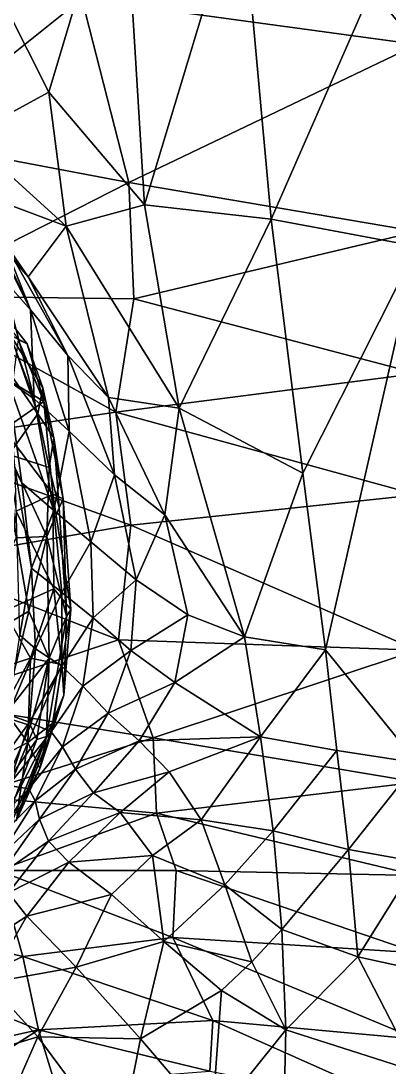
# Model space of a CAD drawing. Extents: x -1.56 to 1.56, y -5.64 to 3.99.
# Drawn here: x -0.437 to -0.031, y -1.285 to -0.133 of the extents above; entities that cross this region are included whole.
import ezdxf

# ---------------------------------------------------------------- set-up
doc = ezdxf.new("R2010")
doc.units = 0
doc.layers.add('MAMMOTH$LWO', color=1, linetype='CONTINUOUS')

msp = doc.modelspace()

# ---------------------------------------------------------------- linework, layer by layer
at = {"layer": 'MAMMOTH$LWO'}
for points in [[(-0.3323, 0.2351, 5.7408), (0, -0.1591, 5.8468), (0, 0.3872, 5.6944)], [(-0.3323, 0.2351, 5.7408), (-0.3699, -0.1082, 5.8113), (0, -0.1591, 5.8468)], [(-0.325, 0.0602, 2.4777), (-0.4066, -0.2117, 2.5404), (-0.4769, -0.0719, 2.5795)], [(-0.325, 0.0602, 2.4777), (-0.3009, -0.3357, 2.4481), (-0.4066, -0.2117, 2.5404)], [(-0.3009, -0.3357, 2.4481), (-0.325, 0.0602, 2.4777), (-0.1945, 0.0158, 2.4219)], [(-0.1611, -0.3513, 2.4531), (-0.3009, -0.3357, 2.4481), (-0.1945, 0.0158, 2.4219)], [(-0.1611, -0.3513, 2.4531), (-0.1945, 0.0158, 2.4219), (0, 0.0162, 2.4505)], [(0, -0.3817, 2.5031), (-0.1611, -0.3513, 2.4531), (0, 0.0162, 2.4505)], [(-0.6168, -0.0594, 5.7827), (-0.5652, -0.2644, 5.8259), (-0.3699, -0.1082, 5.8113)], [(-0.4769, -0.0719, 2.5795), (-0.4066, -0.2117, 2.5404), (-0.4964, -0.2603, 2.624)], [(-0.5652, -0.2644, 5.8259), (-0.3182, -0.3112, 5.8604), (-0.3699, -0.1082, 5.8113)], [(-0.3699, -0.1082, 5.8113), (-0.3182, -0.3112, 5.8604), (0, -0.1591, 5.8468)], [(-0.3182, -0.3112, 5.8604), (0, -0.3649, 5.9059), (0, -0.1591, 5.8468)], [(-0.4066, -0.2117, 2.5404), (-0.3873, -0.3591, 2.5194), (-0.4964, -0.2603, 2.624)], [(-0.3009, -0.3357, 2.4481), (-0.3873, -0.3591, 2.5194), (-0.4066, -0.2117, 2.5404)], [(-0.5652, -0.2644, 5.8259), (-0.5636, -0.436, 5.8393), (-0.3182, -0.3112, 5.8604)], [(-0.4964, -0.2603, 2.624), (-0.3873, -0.3591, 2.5194), (-0.5218, -0.3087, 2.6176)], [(-0.457, -0.3743, 2.4597), (-0.5443, -0.2743, 2.5445), (-0.4294, -0.415, 2.5066)], [(-0.5218, -0.3087, 2.6176), (-0.4294, -0.415, 2.5066), (-0.5443, -0.2743, 2.5445)], [(-0.4572, -0.4166, 2.2707), (-0.5058, -0.2926, 2.2923), (-0.4268, -0.4514, 2.3487)], [(-0.4861, -0.3251, 2.3841), (-0.4268, -0.4514, 2.3487), (-0.5058, -0.2926, 2.2923)], [(-0.4294, -0.415, 2.5066), (-0.5218, -0.3087, 2.6176), (-0.3873, -0.3591, 2.5194)], [(-0.5636, -0.436, 5.8393), (-0.3125, -0.4392, 5.877), (-0.3182, -0.3112, 5.8604)], [(-0.3182, -0.3112, 5.8604), (-0.3125, -0.4392, 5.877), (0, -0.3649, 5.9059)], [(-0.4861, -0.3251, 2.3841), (-0.457, -0.3743, 2.4597), (-0.4268, -0.4514, 2.3487)], [(-0.3873, -0.3591, 2.5194), (-0.3009, -0.3357, 2.4481), (-0.2628, -0.5595, 2.4628)], [(-0.2628, -0.5595, 2.4628), (-0.3009, -0.3357, 2.4481), (-0.1611, -0.3513, 2.4531)], [(-0.1262, -0.6311, 2.4891), (-0.2628, -0.5595, 2.4628), (-0.1611, -0.3513, 2.4531)], [(-0.1262, -0.6311, 2.4891), (-0.1611, -0.3513, 2.4531), (0, -0.3817, 2.5031)], [(-0.4294, -0.415, 2.5066), (-0.3873, -0.3591, 2.5194), (-0.3407, -0.5477, 2.457)], [(-0.3873, -0.3591, 2.5194), (-0.2628, -0.5595, 2.4628), (-0.3407, -0.5477, 2.457)], [(-0.3125, -0.4392, 5.877), (0, -0.5213, 5.9257), (0, -0.3649, 5.9059)], [(-0.457, -0.3743, 2.4597), (-0.3854, -0.5017, 2.4112), (-0.4268, -0.4514, 2.3487)], [(-0.457, -0.3743, 2.4597), (-0.4294, -0.415, 2.5066), (-0.3854, -0.5017, 2.4112)], [(-0.1013, -0.8259, 2.5343), (-0.1262, -0.6311, 2.4891), (0, -0.3817, 2.5031)], [(0, -0.9504, 2.6281), (-0.1013, -0.8259, 2.5343), (0, -0.3817, 2.5031)], [(-0.4572, -0.4166, 2.2707), (-0.4227, -0.5492, 2.2604), (-0.4752, -0.4118, 2.0863)], [(-0.4227, -0.5492, 2.2604), (-0.4516, -0.5293, 2.0857), (-0.4752, -0.4118, 2.0863)], [(-0.4832, -0.4212, 0.1438), (-0.4402, -0.484, 0.1916), (-0.4304, -0.4888, 0.1133)], [(-0.4488, -0.4791, 0.0744), (-0.4832, -0.4212, 0.1438), (-0.4304, -0.4888, 0.1133)], [(-0.4572, -0.4166, 2.2707), (-0.4268, -0.4514, 2.3487), (-0.4227, -0.5492, 2.2604)], [(-0.4294, -0.415, 2.5066), (-0.3407, -0.5477, 2.457), (-0.3854, -0.5017, 2.4112)], [(-0.5665, -0.5984, 5.8416), (-0.3325, -0.5641, 5.8845), (-0.5636, -0.436, 5.8393)], [(-0.3125, -0.4392, 5.877), (-0.5636, -0.436, 5.8393), (-0.3325, -0.5641, 5.8845)], [(-0.3125, -0.4392, 5.877), (-0.3325, -0.5641, 5.8845), (0, -0.5213, 5.9257)], [(-0.4268, -0.4514, 2.3487), (-0.3839, -0.5848, 2.3319), (-0.4227, -0.5492, 2.2604)], [(-0.4268, -0.4514, 2.3487), (-0.3854, -0.5017, 2.4112), (-0.3839, -0.5848, 2.3319)], [(-0.4555, -0.5126, 0.0447), (-0.4488, -0.4791, 0.0744), (-0.4186, -0.5657, 0.0567)], [(-0.4488, -0.4791, 0.0744), (-0.4304, -0.4888, 0.1133), (-0.4129, -0.5371, 0.0888)], [(-0.4186, -0.5657, 0.0567), (-0.4488, -0.4791, 0.0744), (-0.4129, -0.5371, 0.0888)], [(-0.4464, -0.5314, 0.3862), (-0.4119, -0.5521, 0.1939), (-0.4402, -0.484, 0.1916)], [(-0.4304, -0.4888, 0.1133), (-0.4402, -0.484, 0.1916), (-0.4119, -0.5521, 0.1939)], [(-0.4304, -0.4888, 0.1133), (-0.4119, -0.5521, 0.1939), (-0.4129, -0.5371, 0.0888)], [(-0.3854, -0.5017, 2.4112), (-0.3341, -0.6331, 2.3912), (-0.3839, -0.5848, 2.3319)], [(-0.3854, -0.5017, 2.4112), (-0.3407, -0.5477, 2.457), (-0.3341, -0.6331, 2.3912)], [(-0.4186, -0.5657, 0.0567), (-0.4505, -0.6107, 0.0283), (-0.4555, -0.5126, 0.0447)], [(-0.4516, -0.5293, 2.0857), (-0.4361, -0.6419, 2.0951), (-0.4435, -0.6278, 1.7843)], [(-0.4227, -0.5492, 2.2604), (-0.401, -0.6725, 2.261), (-0.4516, -0.5293, 2.0857)], [(-0.401, -0.6725, 2.261), (-0.4361, -0.6419, 2.0951), (-0.4516, -0.5293, 2.0857)], [(-0.3325, -0.5641, 5.8845), (0, -0.6551, 5.9211), (0, -0.5213, 5.9257)], [(-0.456, -0.583, 0.5743), (-0.4119, -0.5521, 0.1939), (-0.4464, -0.5314, 0.3862)], [(-0.4186, -0.5657, 0.0567), (-0.4129, -0.5371, 0.0888), (-0.4008, -0.5923, 0.0916)], [(-0.4129, -0.5371, 0.0888), (-0.4119, -0.5521, 0.1939), (-0.4008, -0.5923, 0.0916)], [(-0.456, -0.583, 0.5743), (-0.402, -0.6542, 0.3098), (-0.4119, -0.5521, 0.1939)], [(-0.4227, -0.5492, 2.2604), (-0.3839, -0.5848, 2.3319), (-0.401, -0.6725, 2.261)], [(-0.3907, -0.6596, 0.1556), (-0.4008, -0.5923, 0.0916), (-0.4119, -0.5521, 0.1939)], [(-0.402, -0.6542, 0.3098), (-0.3907, -0.6596, 0.1556), (-0.4119, -0.5521, 0.1939)], [(-0.3407, -0.5477, 2.457), (-0.2783, -0.6771, 2.4403), (-0.3341, -0.6331, 2.3912)], [(-0.3407, -0.5477, 2.457), (-0.2628, -0.5595, 2.4628), (-0.2783, -0.6771, 2.4403)], [(-0.3325, -0.5641, 5.8845), (-0.5665, -0.5984, 5.8416), (-0.3161, -0.6886, 5.8798)], [(-0.3325, -0.5641, 5.8845), (-0.3161, -0.6886, 5.8798), (0, -0.6551, 5.9211)], [(-0.1906, -0.8116, 2.483), (-0.2783, -0.6771, 2.4403), (-0.2628, -0.5595, 2.4628)], [(-0.1906, -0.8116, 2.483), (-0.2628, -0.5595, 2.4628), (-0.1262, -0.6311, 2.4891)], [(-0.4505, -0.6107, 0.0283), (-0.4186, -0.5657, 0.0567), (-0.406, -0.625, 0.0611)], [(-0.4008, -0.5923, 0.0916), (-0.406, -0.625, 0.0611), (-0.4186, -0.5657, 0.0567)], [(-0.456, -0.583, 0.5743), (-0.4423, -0.6732, 0.5956), (-0.402, -0.6542, 0.3098)], [(-0.3839, -0.5848, 2.3319), (-0.36, -0.7067, 2.3281), (-0.401, -0.6725, 2.261)], [(-0.3839, -0.5848, 2.3319), (-0.3341, -0.6331, 2.3912), (-0.36, -0.7067, 2.3281)], [(-0.551, -0.7287, 5.8279), (-0.3161, -0.6886, 5.8798), (-0.5665, -0.5984, 5.8416)], [(-0.406, -0.625, 0.0611), (-0.4008, -0.5923, 0.0916), (-0.3952, -0.6694, 0.0934)], [(-0.4008, -0.5923, 0.0916), (-0.3907, -0.6596, 0.1556), (-0.3952, -0.6694, 0.0934)], [(-0.4505, -0.6107, 0.0283), (-0.4086, -0.7009, 0.0556), (-0.4425, -0.7024, 0.0242)], [(-0.406, -0.625, 0.0611), (-0.4086, -0.7009, 0.0556), (-0.4505, -0.6107, 0.0283)], [(-0.4384, -0.8097, 1.7818), (-0.4435, -0.6278, 1.7843), (-0.4255, -0.736, 2.1077)], [(-0.4361, -0.6419, 2.0951), (-0.4255, -0.736, 2.1077), (-0.4435, -0.6278, 1.7843)], [(-0.406, -0.625, 0.0611), (-0.3952, -0.6694, 0.0934), (-0.4086, -0.7009, 0.0556)], [(-0.3341, -0.6331, 2.3912), (-0.3101, -0.7488, 2.387), (-0.36, -0.7067, 2.3281)], [(-0.3341, -0.6331, 2.3912), (-0.2783, -0.6771, 2.4403), (-0.3101, -0.7488, 2.387)], [(-0.1013, -0.8259, 2.5343), (-0.1906, -0.8116, 2.483), (-0.1262, -0.6311, 2.4891)], [(-0.4361, -0.6419, 2.0951), (-0.401, -0.6725, 2.261), (-0.4255, -0.736, 2.1077)], [(-0.4423, -0.6732, 0.5956), (-0.401, -0.7586, 0.3495), (-0.402, -0.6542, 0.3098)], [(-0.401, -0.7586, 0.3495), (-0.3821, -0.7813, 0.2051), (-0.402, -0.6542, 0.3098)], [(-0.402, -0.6542, 0.3098), (-0.3821, -0.7813, 0.2051), (-0.3907, -0.6596, 0.1556)], [(-0.3161, -0.6886, 5.8798), (0, -0.826, 5.8873), (0, -0.6551, 5.9211)], [(-0.3952, -0.6694, 0.0934), (-0.3907, -0.6596, 0.1556), (-0.3868, -0.789, 0.1206)], [(-0.3907, -0.6596, 0.1556), (-0.3821, -0.7813, 0.2051), (-0.3868, -0.789, 0.1206)], [(-0.4423, -0.6732, 0.5956), (-0.4556, -0.7832, 0.6148), (-0.401, -0.7586, 0.3495)], [(-0.401, -0.6725, 2.261), (-0.392, -0.7626, 2.2694), (-0.4255, -0.736, 2.1077)], [(-0.3952, -0.6694, 0.0934), (-0.3868, -0.789, 0.1206), (-0.4086, -0.7009, 0.0556)], [(-0.401, -0.6725, 2.261), (-0.36, -0.7067, 2.3281), (-0.392, -0.7626, 2.2694)], [(-0.2783, -0.6771, 2.4403), (-0.253, -0.7874, 2.4392), (-0.3101, -0.7488, 2.387)], [(-0.2783, -0.6771, 2.4403), (-0.1906, -0.8116, 2.483), (-0.253, -0.7874, 2.4392)], [(-0.3161, -0.6886, 5.8798), (-0.551, -0.7287, 5.8279), (-0.3295, -0.8148, 5.8541)], [(-0.3161, -0.6886, 5.8798), (-0.3295, -0.8148, 5.8541), (0, -0.826, 5.8873)], [(-0.4425, -0.7024, 0.0242), (-0.4284, -0.7833, 0.0368), (-0.4987, -0.8242, 0.017)], [(-0.4425, -0.7024, 0.0242), (-0.4086, -0.7009, 0.0556), (-0.4284, -0.7833, 0.0368)], [(-0.4086, -0.7009, 0.0556), (-0.406, -0.8349, 0.0681), (-0.4284, -0.7833, 0.0368)], [(-0.3868, -0.789, 0.1206), (-0.406, -0.8349, 0.0681), (-0.4086, -0.7009, 0.0556)], [(-0.3574, -0.7905, 2.3319), (-0.392, -0.7626, 2.2694), (-0.36, -0.7067, 2.3281)], [(-0.36, -0.7067, 2.3281), (-0.3101, -0.7488, 2.387), (-0.3574, -0.7905, 2.3319)], [(-0.5359, -0.8835, 5.7815), (-0.3295, -0.8148, 5.8541), (-0.551, -0.7287, 5.8279)], [(-0.4255, -0.736, 2.1077), (-0.421, -0.8247, 2.1213), (-0.4384, -0.8097, 1.7818)], [(-0.4255, -0.736, 2.1077), (-0.392, -0.7626, 2.2694), (-0.421, -0.8247, 2.1213)], [(-0.316, -0.8266, 2.3893), (-0.3574, -0.7905, 2.3319), (-0.3101, -0.7488, 2.387)], [(-0.3101, -0.7488, 2.387), (-0.253, -0.7874, 2.4392), (-0.316, -0.8266, 2.3893)], [(-0.4556, -0.7832, 0.6148), (-0.4267, -0.8349, 0.4335), (-0.401, -0.7586, 0.3495)], [(-0.3922, -0.8421, 0.2677), (-0.401, -0.7586, 0.3495), (-0.4267, -0.8349, 0.4335)], [(-0.3821, -0.7813, 0.2051), (-0.401, -0.7586, 0.3495), (-0.3922, -0.8421, 0.2677)], [(-0.392, -0.7626, 2.2694), (-0.3922, -0.8439, 2.2821), (-0.421, -0.8247, 2.1213)], [(-0.392, -0.7626, 2.2694), (-0.3574, -0.7905, 2.3319), (-0.3922, -0.8439, 2.2821)], [(-0.4569, -0.8996, 0.0397), (-0.4987, -0.8242, 0.017), (-0.4284, -0.7833, 0.0368)], [(-0.4556, -0.7832, 0.6148), (-0.4758, -0.8508, 0.6247), (-0.4267, -0.8349, 0.4335)], [(-0.406, -0.8349, 0.0681), (-0.4569, -0.8996, 0.0397), (-0.4284, -0.7833, 0.0368)], [(-0.3922, -0.8421, 0.2677), (-0.3898, -0.8757, 0.1764), (-0.3821, -0.7813, 0.2051)], [(-0.3868, -0.789, 0.1206), (-0.3821, -0.7813, 0.2051), (-0.3898, -0.8757, 0.1764)], [(-0.3868, -0.789, 0.1206), (-0.4091, -0.9214, 0.1267), (-0.406, -0.8349, 0.0681)], [(-0.3898, -0.8757, 0.1764), (-0.4091, -0.9214, 0.1267), (-0.3868, -0.789, 0.1206)], [(-0.3688, -0.8657, 2.3411), (-0.3922, -0.8439, 2.2821), (-0.3574, -0.7905, 2.3319)], [(-0.3574, -0.7905, 2.3319), (-0.316, -0.8266, 2.3893), (-0.3688, -0.8657, 2.3411)], [(-0.2676, -0.8619, 2.4407), (-0.316, -0.8266, 2.3893), (-0.253, -0.7874, 2.4392)], [(-0.253, -0.7874, 2.4392), (-0.1906, -0.8116, 2.483), (-0.2676, -0.8619, 2.4407)], [(-0.2913, -0.9227, 5.8212), (-0.3295, -0.8148, 5.8541), (-0.5359, -0.8835, 5.7815)], [(-0.4384, -0.8097, 1.7818), (-0.421, -0.8247, 2.1213), (-0.4512, -0.8972, 1.7848)], [(-0.3295, -0.8148, 5.8541), (-0.2913, -0.9227, 5.8212), (0, -0.826, 5.8873)], [(-0.173, -0.9217, 2.5227), (-0.2676, -0.8619, 2.4407), (-0.1906, -0.8116, 2.483)], [(-0.173, -0.9217, 2.5227), (-0.1906, -0.8116, 2.483), (-0.1013, -0.8259, 2.5343)], [(-0.421, -0.8247, 2.1213), (-0.4277, -0.9053, 2.1343), (-0.4512, -0.8972, 1.7848)], [(-0.421, -0.8247, 2.1213), (-0.3922, -0.8439, 2.2821), (-0.4277, -0.9053, 2.1343)], [(-0.3409, -0.8957, 2.3978), (-0.3688, -0.8657, 2.3411), (-0.316, -0.8266, 2.3893)], [(-0.316, -0.8266, 2.3893), (-0.2676, -0.8619, 2.4407), (-0.3409, -0.8957, 2.3978)], [(0, -0.9714, 5.8376), (0, -0.826, 5.8873), (-0.2913, -0.9227, 5.8212)], [(-0.0886, -0.9367, 2.5759), (-0.173, -0.9217, 2.5227), (-0.1013, -0.8259, 2.5343)], [(-0.0886, -0.9367, 2.5759), (-0.1013, -0.8259, 2.5343), (0, -0.9504, 2.6281)], [(-0.4758, -0.8508, 0.6247), (-0.4564, -0.8906, 0.4816), (-0.4267, -0.8349, 0.4335)], [(-0.4266, -0.9093, 0.0609), (-0.4569, -0.8996, 0.0397), (-0.406, -0.8349, 0.0681)], [(-0.4564, -0.8906, 0.4816), (-0.4296, -0.9279, 0.3426), (-0.4267, -0.8349, 0.4335)], [(-0.4296, -0.9279, 0.3426), (-0.3922, -0.8421, 0.2677), (-0.4267, -0.8349, 0.4335)], [(-0.406, -0.8349, 0.0681), (-0.4196, -0.9244, 0.0841), (-0.4266, -0.9093, 0.0609)], [(-0.406, -0.8349, 0.0681), (-0.4091, -0.9214, 0.1267), (-0.4196, -0.9244, 0.0841)], [(-0.4015, -0.9063, 0.2466), (-0.3922, -0.8421, 0.2677), (-0.4296, -0.9279, 0.3426)], [(-0.3922, -0.8439, 2.2821), (-0.4037, -0.916, 2.2962), (-0.4277, -0.9053, 2.1343)], [(-0.3922, -0.8439, 2.2821), (-0.3688, -0.8657, 2.3411), (-0.4037, -0.916, 2.2962)], [(-0.3898, -0.8757, 0.1764), (-0.3922, -0.8421, 0.2677), (-0.4015, -0.9063, 0.2466)], [(-0.3067, -0.9262, 2.449), (-0.3409, -0.8957, 2.3978), (-0.2676, -0.8619, 2.4407)], [(-0.2676, -0.8619, 2.4407), (-0.173, -0.9217, 2.5227), (-0.3067, -0.9262, 2.449)], [(-0.3898, -0.8757, 0.1764), (-0.4162, -0.9566, 0.2107), (-0.4091, -0.9214, 0.1267)], [(-0.4015, -0.9063, 0.2466), (-0.4162, -0.9566, 0.2107), (-0.3898, -0.8757, 0.1764)], [(-0.3912, -0.9328, 2.3555), (-0.4037, -0.916, 2.2962), (-0.3688, -0.8657, 2.3411)], [(-0.3688, -0.8657, 2.3411), (-0.3409, -0.8957, 2.3978), (-0.3912, -0.9328, 2.3555)], [(-0.5359, -0.8835, 5.7815), (-0.4941, -0.9867, 5.7387), (-0.2913, -0.9227, 5.8212)], [(-0.4564, -0.8906, 0.4816), (-0.503, -0.9662, 0.4975), (-0.4296, -0.9279, 0.3426)], [(-0.4512, -0.8972, 1.7848), (-0.4277, -0.9053, 2.1343), (-0.4782, -0.9746, 1.7911)], [(-0.3771, -0.9572, 2.4154), (-0.3912, -0.9328, 2.3555), (-0.3409, -0.8957, 2.3978)], [(-0.3409, -0.8957, 2.3978), (-0.3067, -0.9262, 2.449), (-0.3771, -0.9572, 2.4154)], [(-0.4277, -0.9053, 2.1343), (-0.4509, -0.9753, 2.1479), (-0.4782, -0.9746, 1.7911)], [(-0.4569, -0.8996, 0.0397), (-0.4266, -0.9093, 0.0609), (-0.4557, -0.9752, 0.0692)], [(-0.4196, -0.9244, 0.0841), (-0.4557, -0.9752, 0.0692), (-0.4266, -0.9093, 0.0609)], [(-0.4277, -0.9053, 2.1343), (-0.4037, -0.916, 2.2962), (-0.4509, -0.9753, 2.1479)], [(-0.4162, -0.9566, 0.2107), (-0.4015, -0.9063, 0.2466), (-0.4296, -0.9279, 0.3426)], [(-0.4037, -0.916, 2.2962), (-0.4283, -0.9789, 2.3103), (-0.4509, -0.9753, 2.1479)], [(-0.4091, -0.9214, 0.1267), (-0.4424, -1.0141, 0.1867), (-0.4462, -1.0129, 0.15)], [(-0.4091, -0.9214, 0.1267), (-0.4462, -1.0129, 0.15), (-0.4438, -0.9893, 0.1046)], [(-0.4091, -0.9214, 0.1267), (-0.4438, -0.9893, 0.1046), (-0.4196, -0.9244, 0.0841)], [(-0.4091, -0.9214, 0.1267), (-0.4162, -0.9566, 0.2107), (-0.4424, -1.0141, 0.1867)], [(-0.4037, -0.916, 2.2962), (-0.3912, -0.9328, 2.3555), (-0.4283, -0.9789, 2.3103)], [(-0.2737, -0.96, 2.4905), (-0.3067, -0.9262, 2.449), (-0.173, -0.9217, 2.5227)], [(-0.2385, -1.0129, 2.5423), (-0.2737, -0.96, 2.4905), (-0.173, -0.9217, 2.5227)], [(-0.2385, -1.0129, 2.5423), (-0.173, -0.9217, 2.5227), (-0.159, -1.0253, 2.5805)], [(-0.159, -1.0253, 2.5805), (-0.173, -0.9217, 2.5227), (-0.0886, -0.9367, 2.5759)], [(-0.503, -0.9662, 0.4975), (-0.4597, -1.0011, 0.3262), (-0.4296, -0.9279, 0.3426)], [(-0.2876, -1.0056, 5.7826), (-0.2913, -0.9227, 5.8212), (-0.4941, -0.9867, 5.7387)], [(-0.4414, -1.0053, 0.2451), (-0.4296, -0.9279, 0.3426), (-0.4597, -1.0011, 0.3262)], [(-0.4196, -0.9244, 0.0841), (-0.4438, -0.9893, 0.1046), (-0.4557, -0.9752, 0.0692)], [(-0.4162, -0.9566, 0.2107), (-0.4296, -0.9279, 0.3426), (-0.4414, -1.0053, 0.2451)], [(-0.4215, -0.992, 2.3755), (-0.4283, -0.9789, 2.3103), (-0.3912, -0.9328, 2.3555)], [(-0.3912, -0.9328, 2.3555), (-0.3771, -0.9572, 2.4154), (-0.4215, -0.992, 2.3755)], [(-0.3573, -0.9834, 2.4707), (-0.3771, -0.9572, 2.4154), (-0.3067, -0.9262, 2.449)], [(-0.3067, -0.9262, 2.449), (-0.2737, -0.96, 2.4905), (-0.3573, -0.9834, 2.4707)], [(-0.2913, -0.9227, 5.8212), (-0.2876, -1.0056, 5.7826), (0, -0.9714, 5.8376)], [(-0.0758, -1.0456, 2.6372), (-0.159, -1.0253, 2.5805), (-0.0886, -0.9367, 2.5759)], [(-0.0758, -1.0456, 2.6372), (-0.0886, -0.9367, 2.5759), (0, -0.9504, 2.6281)], [(0, -1.0593, 2.6848), (-0.0758, -1.0456, 2.6372), (0, -0.9504, 2.6281)], [(-0.4414, -1.0053, 0.2451), (-0.4424, -1.0141, 0.1867), (-0.4162, -0.9566, 0.2107)], [(-0.4167, -1.0123, 2.4449), (-0.4215, -0.992, 2.3755), (-0.3771, -0.9572, 2.4154)], [(-0.3771, -0.9572, 2.4154), (-0.3573, -0.9834, 2.4707), (-0.4167, -1.0123, 2.4449)], [(-0.3276, -1.0049, 2.5122), (-0.3573, -0.9834, 2.4707), (-0.2737, -0.96, 2.4905)], [(-0.3276, -1.0049, 2.5122), (-0.2737, -0.96, 2.4905), (-0.2385, -1.0129, 2.5423)], [(-0.4509, -0.9753, 2.1479), (-0.4283, -0.9789, 2.3103), (-0.4877, -1.0371, 2.1547)], [(-0.4283, -0.9789, 2.3103), (-0.4663, -1.0368, 2.3253), (-0.4877, -1.0371, 2.1547)], [(-0.4283, -0.9789, 2.3103), (-0.4215, -0.992, 2.3755), (-0.4663, -1.0368, 2.3253)], [(0, -0.9714, 5.8376), (-0.2876, -1.0056, 5.7826), (0, -1.0745, 5.7954)], [(-0.4941, -0.9867, 5.7387), (-0.4624, -1.0688, 5.7034), (-0.2876, -1.0056, 5.7826)], [(-0.4067, -1.0364, 2.5119), (-0.4167, -1.0123, 2.4449), (-0.3573, -0.9834, 2.4707)], [(-0.3573, -0.9834, 2.4707), (-0.3276, -1.0049, 2.5122), (-0.4067, -1.0364, 2.5119)], [(-0.4215, -0.992, 2.3755), (-0.461, -1.0535, 2.4095), (-0.4663, -1.0368, 2.3253)], [(-0.4215, -0.992, 2.3755), (-0.4167, -1.0123, 2.4449), (-0.461, -1.0535, 2.4095)], [(-0.2659, -1.069, 5.7595), (-0.2876, -1.0056, 5.7826), (-0.4624, -1.0688, 5.7034)], [(-0.4167, -1.0123, 2.4449), (-0.4585, -1.0723, 2.5034), (-0.461, -1.0535, 2.4095)], [(-0.4167, -1.0123, 2.4449), (-0.4067, -1.0364, 2.5119), (-0.4585, -1.0723, 2.5034)], [(-0.3844, -1.0595, 2.5642), (-0.4067, -1.0364, 2.5119), (-0.3276, -1.0049, 2.5122)], [(-0.3844, -1.0595, 2.5642), (-0.3276, -1.0049, 2.5122), (-0.292, -1.0524, 2.571)], [(-0.292, -1.0524, 2.571), (-0.3276, -1.0049, 2.5122), (-0.2385, -1.0129, 2.5423)], [(-0.292, -1.0524, 2.571), (-0.2385, -1.0129, 2.5423), (-0.2124, -1.0846, 2.6117)], [(-0.2876, -1.0056, 5.7826), (-0.2659, -1.069, 5.7595), (0, -1.0745, 5.7954)], [(-0.2124, -1.0846, 2.6117), (-0.2385, -1.0129, 2.5423), (-0.159, -1.0253, 2.5805)], [(-0.2124, -1.0846, 2.6117), (-0.159, -1.0253, 2.5805), (-0.1493, -1.1339, 2.6747)], [(-0.1493, -1.1339, 2.6747), (-0.159, -1.0253, 2.5805), (-0.0758, -1.0456, 2.6372)], [(-0.4067, -1.0364, 2.5119), (-0.451, -1.0935, 2.5952), (-0.4585, -1.0723, 2.5034)], [(-0.4067, -1.0364, 2.5119), (-0.3844, -1.0595, 2.5642), (-0.451, -1.0935, 2.5952)], [(-0.0657, -1.1641, 2.7444), (-0.1493, -1.1339, 2.6747), (-0.0758, -1.0456, 2.6372)], [(-0.0657, -1.1641, 2.7444), (-0.0758, -1.0456, 2.6372), (0, -1.0593, 2.6848)], [(-0.3844, -1.0595, 2.5642), (-0.4306, -1.1192, 2.6641), (-0.451, -1.0935, 2.5952)], [(-0.3844, -1.0595, 2.5642), (-0.3374, -1.0954, 2.6175), (-0.4306, -1.1192, 2.6641)], [(-0.3374, -1.0954, 2.6175), (-0.3844, -1.0595, 2.5642), (-0.292, -1.0524, 2.571)], [(-0.3374, -1.0954, 2.6175), (-0.292, -1.0524, 2.571), (-0.2797, -1.147, 2.6775)], [(-0.2797, -1.147, 2.6775), (-0.292, -1.0524, 2.571), (-0.2124, -1.0846, 2.6117)], [(0, -1.1783, 2.792), (-0.0657, -1.1641, 2.7444), (0, -1.0593, 2.6848)], [(-0.4624, -1.0688, 5.7034), (-0.6055, -1.1227, 5.526), (-0.4352, -1.1634, 5.6719)], [(-0.2659, -1.069, 5.7595), (-0.4624, -1.0688, 5.7034), (-0.2695, -1.1425, 5.7422)], [(-0.4624, -1.0688, 5.7034), (-0.4352, -1.1634, 5.6719), (-0.2695, -1.1425, 5.7422)], [(-0.2659, -1.069, 5.7595), (-0.2695, -1.1425, 5.7422), (0, -1.1597, 5.7689)], [(0, -1.0745, 5.7954), (-0.2659, -1.069, 5.7595), (0, -1.1597, 5.7689)], [(-0.451, -1.0935, 2.5952), (-0.4306, -1.1192, 2.6641), (-0.4859, -1.1547, 2.7321)], [(-0.2797, -1.147, 2.6775), (-0.2124, -1.0846, 2.6117), (-0.1824, -1.1695, 2.7094)], [(-0.1824, -1.1695, 2.7094), (-0.2124, -1.0846, 2.6117), (-0.1493, -1.1339, 2.6747)], [(-0.3763, -1.1754, 2.753), (-0.4306, -1.1192, 2.6641), (-0.3374, -1.0954, 2.6175)], [(-0.3374, -1.0954, 2.6175), (-0.2797, -1.147, 2.6775), (-0.3763, -1.1754, 2.753)], [(-0.5202, -1.2029, 5.5133), (-0.4352, -1.1634, 5.6719), (-0.6055, -1.1227, 5.526)], [(-0.4306, -1.1192, 2.6641), (-0.473, -1.1926, 2.8364), (-0.4859, -1.1547, 2.7321)], [(-0.4306, -1.1192, 2.6641), (-0.3763, -1.1754, 2.753), (-0.473, -1.1926, 2.8364)], [(-0.1449, -1.2442, 2.8294), (-0.1824, -1.1695, 2.7094), (-0.1493, -1.1339, 2.6747)], [(-0.1449, -1.2442, 2.8294), (-0.1493, -1.1339, 2.6747), (-0.0657, -1.1641, 2.7444)], [(-0.2695, -1.1425, 5.7422), (-0.4352, -1.1634, 5.6719), (-0.2254, -1.2342, 5.7478)], [(-0.3053, -1.2544, 2.8911), (-0.3763, -1.1754, 2.753), (-0.2797, -1.147, 2.6775)], [(-0.2797, -1.147, 2.6775), (-0.2158, -1.2011, 2.7506), (-0.3053, -1.2544, 2.8911)], [(-0.2158, -1.2011, 2.7506), (-0.2797, -1.147, 2.6775), (-0.1824, -1.1695, 2.7094)], [(0, -1.1597, 5.7689), (-0.2695, -1.1425, 5.7422), (0, -1.2546, 5.7599)], [(-0.2695, -1.1425, 5.7422), (-0.2254, -1.2342, 5.7478), (0, -1.2546, 5.7599)], [(-0.4352, -1.1634, 5.6719), (-0.5202, -1.2029, 5.5133), (-0.4178, -1.2442, 5.6721)], [(-0.4352, -1.1634, 5.6719), (-0.4178, -1.2442, 5.6721), (-0.2254, -1.2342, 5.7478)], [(-0.1449, -1.2442, 2.8294), (-0.2158, -1.2011, 2.7506), (-0.1824, -1.1695, 2.7094)], [(0, -1.2907, 2.9649), (-0.1449, -1.2442, 2.8294), (-0.0657, -1.1641, 2.7444)], [(0, -1.2907, 2.9649), (-0.0657, -1.1641, 2.7444), (0, -1.1783, 2.792)], [(-0.4187, -1.2521, 2.9594), (-0.473, -1.1926, 2.8364), (-0.3763, -1.1754, 2.753)], [(-0.3763, -1.1754, 2.753), (-0.3053, -1.2544, 2.8911), (-0.4187, -1.2521, 2.9594)], [(-0.473, -1.1926, 2.8364), (-0.4187, -1.2521, 2.9594), (-0.5142, -1.2808, 3.0845)], [(-0.5202, -1.2029, 5.5133), (-0.5414, -1.2716, 5.4781), (-0.4178, -1.2442, 5.6721)], [(-0.2267, -1.3461, 3.0645), (-0.3053, -1.2544, 2.8911), (-0.2158, -1.2011, 2.7506)], [(-0.2158, -1.2011, 2.7506), (-0.1449, -1.2442, 2.8294), (-0.2267, -1.3461, 3.0645)], [(-0.3998, -1.3031, 5.7235), (-0.4178, -1.2442, 5.6721), (-0.5623, -1.3366, 5.5653)], [(-0.5414, -1.2716, 5.4781), (-0.5623, -1.3366, 5.5653), (-0.4178, -1.2442, 5.6721)], [(-0.2254, -1.2342, 5.7478), (-0.4178, -1.2442, 5.6721), (-0.2289, -1.29, 5.763)], [(-0.4178, -1.2442, 5.6721), (-0.3998, -1.3031, 5.7235), (-0.2289, -1.29, 5.763)], [(-0.2254, -1.2342, 5.7478), (-0.2289, -1.29, 5.763), (0, -1.3344, 5.7714)], [(-0.1496, -1.4354, 3.2237), (-0.2267, -1.3461, 3.0645), (-0.1449, -1.2442, 2.8294)], [(0, -1.2546, 5.7599), (-0.2254, -1.2342, 5.7478), (0, -1.3344, 5.7714)], [(-0.1449, -1.2442, 2.8294), (0, -1.2907, 2.9649), (-0.1496, -1.4354, 3.2237)], [(-0.4609, -1.3476, 3.2054), (-0.5142, -1.2808, 3.0845), (-0.4187, -1.2521, 2.9594)], [(-0.4187, -1.2521, 2.9594), (-0.3289, -1.373, 3.1866), (-0.4609, -1.3476, 3.2054)], [(-0.3289, -1.373, 3.1866), (-0.4187, -1.2521, 2.9594), (-0.3053, -1.2544, 2.8911)], [(-0.3053, -1.2544, 2.8911), (-0.2267, -1.3461, 3.0645), (-0.3289, -1.373, 3.1866)]]:
    msp.add_3dface(points, dxfattribs=at)

doc.saveas('drawing.dxf')
